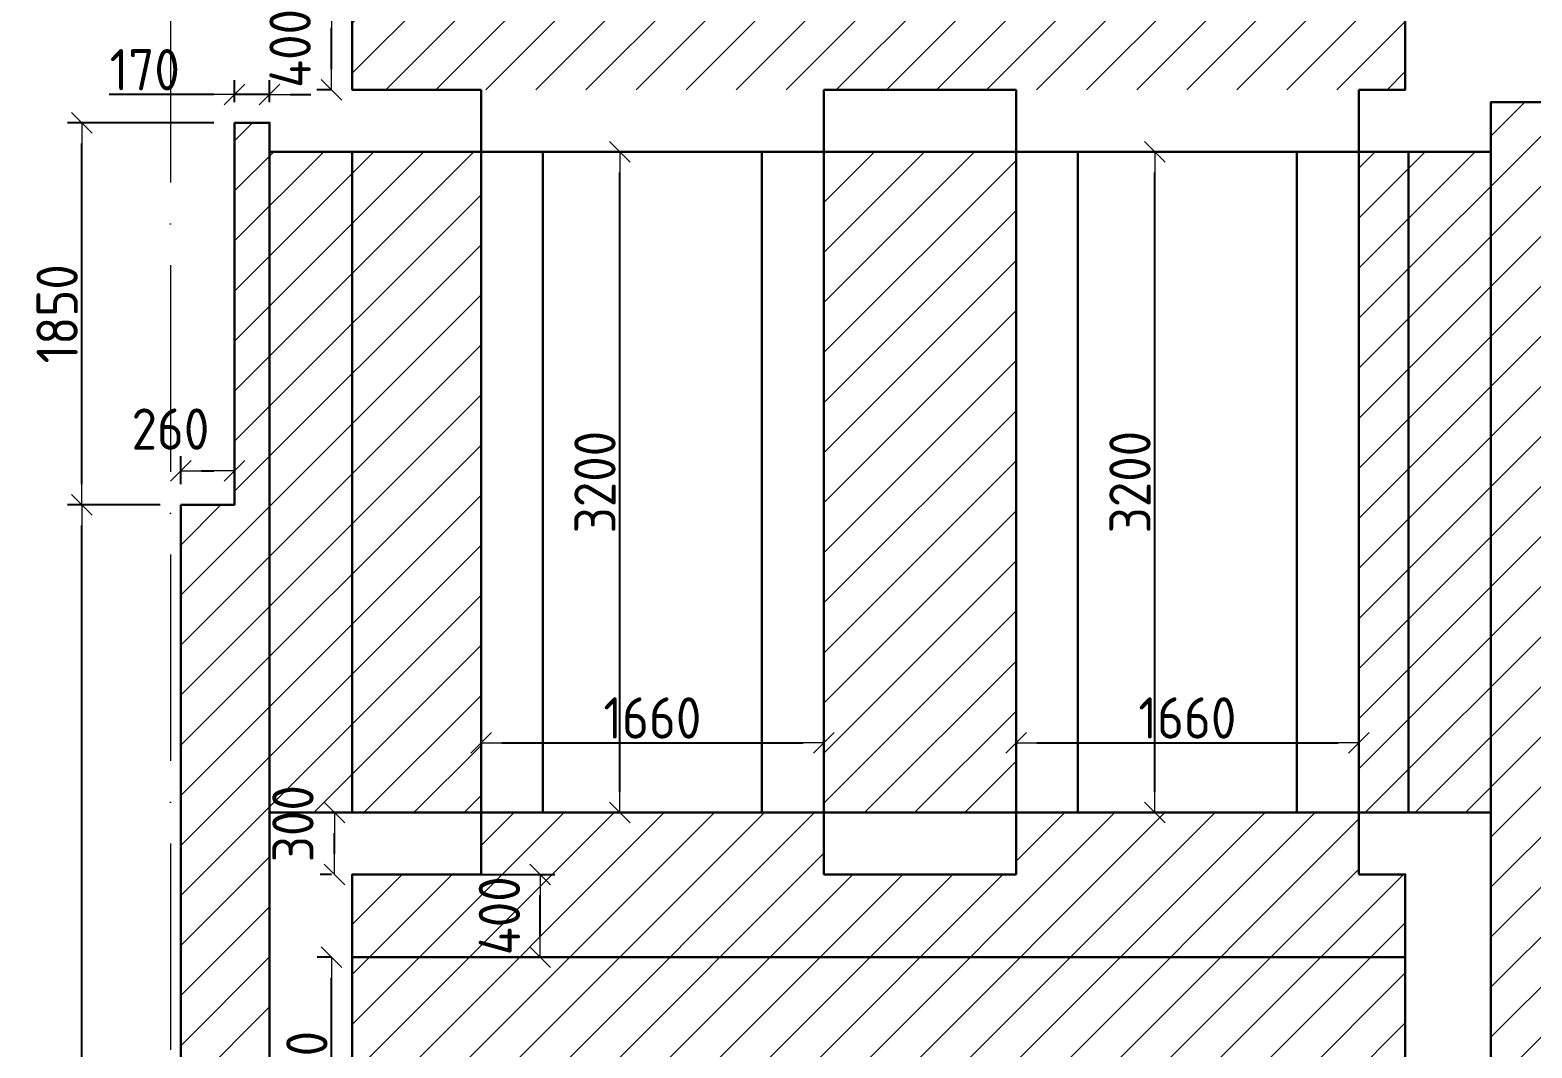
# Model space of a CAD drawing. Header units: millimetres. Extents: x 209 to 1046824, y -248937 to 510758.
# Drawn here: x 165551 to 172824, y -154360 to -149431 of the extents above; entities that cross this region are included whole.
import ezdxf

# ---------------------------------------------------------------- set-up
doc = ezdxf.new("R2010")
doc.units = ezdxf.units.MM
doc.linetypes.add('50_200_ШТРИХ_1Т_ш5_п1_п1_', pattern=[1400, 1000, -200, 0, -200])
doc.layers.add('$AUDIT_BAD_LAYER1', color=7, linetype='Continuous')
doc.layers.add('Оси-3', color=7, linetype='50_200_ШТРИХ_1Т_ш5_п1_п1_', lineweight=9, true_color=0xaaaaaa)
doc.layers.add('Основные линии', color=7, linetype='Continuous', lineweight=30)
doc.layers.add('Размеры', color=7, linetype='Continuous', lineweight=15)
doc.styles.add('СПДС', font='isocpeur.ttf', dxfattribs={"width": 0.9})
doc.dimstyles.new('Размера А3', dxfattribs={"dimtxt": 200, "dimasz": 100, "dimexe": 70, "dimexo": 100, "dimgap": 20, "dimtad": 1, "dimdec": 0, "dimrnd": 10, "dimzin": 0, "dimdsep": 46, "dimtxsty": 'СПДС', "dimblk": 'ARROWHEAD_6', "dimcen": 1, "dimclrd": 256, "dimclre": 256, "dimclrt": 256, "dimazin": 0, "dimtfac": 1, "dimtdec": 0, "dimtmove": 2, "dimatfit": 3, "dimfxl": 1, "dimtolj": 1, "dimtzin": 0, "dimarcsym": 0})

# ---------------------------------------------------------------- blocks, each defined once
blk = doc.blocks.new('ARROWHEAD_6')
at = {"color": 0, "linetype": 'Continuous'}
for p, q in [((0, 0), (-1, 0)), ((-0.5, -0.5), (0.5, 0.5))]:
    blk.add_line(p, q, dxfattribs=at)
blk = doc.blocks.new('*D2011')
at = {"layer": 'Defpoints', "color": 0, "lineweight": 30, "transparency": 16777216}
for p in [(169394.7, -152882.5), (167734.7, -152908.1), (169394.7, -152908.1)]:
    blk.add_point(p, dxfattribs=at)
at = {"layer": 'Размеры', "lineweight": -2, "transparency": 16777216}
for p, q in [((167734.7, -152808.1), (167734.7, -152812.5)), ((169394.7, -152808.1), (169394.7, -152812.5)), ((167834.7, -152882.5), (169294.7, -152882.5))]:
    blk.add_line(p, q, dxfattribs=at)
at = {"layer": 'Размеры', "lineweight": -2, "transparency": 16777216, "xscale": 100, "yscale": 100, "zscale": 100, "rotation": 180}
blk.add_blockref('ARROWHEAD_6', (167734.7, -152882.5), dxfattribs=at)
at = {"layer": 'Размеры', "lineweight": -2, "transparency": 16777216, "xscale": 100, "yscale": 100, "zscale": 100}
blk.add_blockref('ARROWHEAD_6', (169394.7, -152882.5), dxfattribs=at)
at = {"layer": 'Размеры', "lineweight": 15, "transparency": 16777216, "insert": (168564.7, -152762.5), "char_height": 200, "attachment_point": 5, "style": 'СПДС'}
blk.add_mtext('\\A1;1660', dxfattribs=at)
blk = doc.blocks.new('*D2012')
at = {"layer": 'Defpoints', "color": 0, "lineweight": 30, "transparency": 16777216}
for p in [(168208.2, -150020.2), (168406.6, -150020.2), (168208.2, -153220.2)]:
    blk.add_point(p, dxfattribs=at)
at = {"layer": 'Размеры', "lineweight": -2, "transparency": 16777216}
for p, q in [((168308.2, -150020.2), (168476.6, -150020.2)), ((168406.6, -153120.2), (168406.6, -150120.2)), ((168308.2, -153220.2), (168476.6, -153220.2))]:
    blk.add_line(p, q, dxfattribs=at)
at = {"layer": 'Размеры', "lineweight": -2, "transparency": 16777216, "xscale": 100, "yscale": 100, "zscale": 100}
for p, rotation in [((168406.6, -150020.2), 90), ((168406.6, -153220.2), 270)]:
    blk.add_blockref('ARROWHEAD_6', p, dxfattribs=dict(at, rotation=rotation))
at = {"layer": 'Размеры', "lineweight": 15, "transparency": 16777216, "insert": (168286.6, -151620.2), "char_height": 200, "attachment_point": 5, "rotation": 90, "style": 'СПДС'}
blk.add_mtext('\\A1;3200', dxfattribs=at)
blk = doc.blocks.new('*D2013')
at = {"layer": 'Defpoints', "color": 0, "lineweight": 30, "transparency": 16777216}
for p in [(171985.7, -152882.5), (170325.7, -152908.1), (171985.7, -152908.1)]:
    blk.add_point(p, dxfattribs=at)
at = {"layer": 'Размеры', "lineweight": -2, "transparency": 16777216}
for p, q in [((170325.7, -152808.1), (170325.7, -152812.5)), ((171985.7, -152808.1), (171985.7, -152812.5)), ((170425.7, -152882.5), (171885.7, -152882.5))]:
    blk.add_line(p, q, dxfattribs=at)
at = {"layer": 'Размеры', "lineweight": -2, "transparency": 16777216, "xscale": 100, "yscale": 100, "zscale": 100, "rotation": 180}
blk.add_blockref('ARROWHEAD_6', (170325.7, -152882.5), dxfattribs=at)
at = {"layer": 'Размеры', "lineweight": -2, "transparency": 16777216, "xscale": 100, "yscale": 100, "zscale": 100}
blk.add_blockref('ARROWHEAD_6', (171985.7, -152882.5), dxfattribs=at)
at = {"layer": 'Размеры', "lineweight": 15, "transparency": 16777216, "insert": (171155.7, -152762.5), "char_height": 200, "attachment_point": 5, "style": 'СПДС'}
blk.add_mtext('\\A1;1660', dxfattribs=at)
blk = doc.blocks.new('*D2014')
at = {"layer": 'Defpoints', "color": 0, "lineweight": 30, "transparency": 16777216}
for p in [(170732.9, -150020.2), (170997.6, -150020.2), (170799.2, -153220.2)]:
    blk.add_point(p, dxfattribs=at)
at = {"layer": 'Размеры', "lineweight": -2, "transparency": 16777216}
for p, q in [((170832.9, -150020.2), (171067.6, -150020.2)), ((170997.6, -153120.2), (170997.6, -150120.2)), ((170899.2, -153220.2), (171067.6, -153220.2))]:
    blk.add_line(p, q, dxfattribs=at)
at = {"layer": 'Размеры', "lineweight": -2, "transparency": 16777216, "xscale": 100, "yscale": 100, "zscale": 100}
for p, rotation in [((170997.6, -150020.2), 90), ((170997.6, -153220.2), 270)]:
    blk.add_blockref('ARROWHEAD_6', p, dxfattribs=dict(at, rotation=rotation))
at = {"layer": 'Размеры', "lineweight": 15, "transparency": 16777216, "insert": (170877.6, -151620.2), "char_height": 200, "attachment_point": 5, "rotation": 90, "style": 'СПДС'}
blk.add_mtext('\\A1;3200', dxfattribs=at)
blk = doc.blocks.new('*D2092')
at = {"layer": 'Defpoints', "color": 0, "lineweight": 30, "transparency": 16777216}
for p in [(165801.9, -151730.2), (166280.7, -151730.2), (166230.7, -159010.2)]:
    blk.add_point(p, dxfattribs=at)
at = {"layer": 'Размеры', "lineweight": -2, "transparency": 16777216}
for p, q in [((166180.7, -151730.2), (165731.9, -151730.2)), ((165801.9, -158910.2), (165801.9, -151830.2)), ((166130.7, -159010.2), (165731.9, -159010.2))]:
    blk.add_line(p, q, dxfattribs=at)
at = {"layer": 'Размеры', "lineweight": -2, "transparency": 16777216, "xscale": 100, "yscale": 100, "zscale": 100}
for p, rotation in [((165801.9, -151730.2), 90), ((165801.9, -159010.2), 270)]:
    blk.add_blockref('ARROWHEAD_6', p, dxfattribs=dict(at, rotation=rotation))
at = {"layer": 'Размеры', "lineweight": 15, "transparency": 16777216, "insert": (165681.9, -155370.2), "char_height": 200, "attachment_point": 5, "rotation": 90, "style": 'СПДС'}
blk.add_mtext('\\A1;7280', dxfattribs=at)
blk = doc.blocks.new('*D2093')
at = {"layer": 'Defpoints', "color": 0, "lineweight": 30, "transparency": 16777216}
for p in [(165801.9, -149880.2), (166540.7, -149880.2), (166280.7, -151730.2)]:
    blk.add_point(p, dxfattribs=at)
at = {"layer": 'Размеры', "lineweight": -2, "transparency": 16777216}
for p, q in [((166440.7, -149880.2), (165731.9, -149880.2)), ((165801.9, -151630.2), (165801.9, -149980.2)), ((166180.7, -151730.2), (165731.9, -151730.2))]:
    blk.add_line(p, q, dxfattribs=at)
at = {"layer": 'Размеры', "lineweight": -2, "transparency": 16777216, "xscale": 100, "yscale": 100, "zscale": 100}
for p, rotation in [((165801.9, -149880.2), 90), ((165801.9, -151730.2), 270)]:
    blk.add_blockref('ARROWHEAD_6', p, dxfattribs=dict(at, rotation=rotation))
at = {"layer": 'Размеры', "lineweight": 15, "transparency": 16777216, "insert": (165681.9, -150805.2), "char_height": 200, "attachment_point": 5, "rotation": 90, "style": 'СПДС'}
blk.add_mtext('\\A1;1850', dxfattribs=at)
blk = doc.blocks.new('*D2094')
at = {"layer": 'Defpoints', "color": 0, "lineweight": 30, "transparency": 16777216}
for p in [(166540.7, -151565.2), (166280.7, -151730.2), (166540.7, -151730.2)]:
    blk.add_point(p, dxfattribs=at)
at = {"layer": 'Размеры', "lineweight": -2, "transparency": 16777216}
for p, q in [((166280.7, -151630.2), (166280.7, -151495.2)), ((166540.7, -151630.2), (166540.7, -151495.2)), ((166380.7, -151565.2), (166440.7, -151565.2))]:
    blk.add_line(p, q, dxfattribs=at)
at = {"layer": 'Размеры', "lineweight": -2, "transparency": 16777216, "xscale": 100, "yscale": 100, "zscale": 100, "rotation": 180}
blk.add_blockref('ARROWHEAD_6', (166280.7, -151565.2), dxfattribs=at)
at = {"layer": 'Размеры', "lineweight": -2, "transparency": 16777216, "xscale": 100, "yscale": 100, "zscale": 100}
blk.add_blockref('ARROWHEAD_6', (166540.7, -151565.2), dxfattribs=at)
at = {"layer": 'Размеры', "lineweight": 15, "transparency": 16777216, "insert": (166230.7, -151363.5), "char_height": 200, "attachment_point": 5, "style": 'СПДС'}
blk.add_mtext('\\A1;260', dxfattribs=at)
blk = doc.blocks.new('*D2095')
at = {"layer": 'Defpoints', "color": 0, "lineweight": 30, "transparency": 16777216}
for p in [(166710.7, -149743.2), (166540.7, -149880.2), (166710.7, -149880.2)]:
    blk.add_point(p, dxfattribs=at)
at = {"layer": 'Размеры', "lineweight": -2, "transparency": 16777216}
for p, q in [((166540.7, -149780.2), (166540.7, -149673.2)), ((166710.7, -149780.2), (166710.7, -149673.2)), ((166440.7, -149743.2), (165933.4, -149743.2)), ((166710.7, -149743.2), (166540.7, -149743.2)), ((166810.7, -149743.2), (166910.7, -149743.2))]:
    blk.add_line(p, q, dxfattribs=at)
at = {"layer": 'Размеры', "lineweight": -2, "transparency": 16777216, "xscale": 100, "yscale": 100, "zscale": 100}
blk.add_blockref('ARROWHEAD_6', (166540.7, -149743.2), dxfattribs=at)
at = {"layer": 'Размеры', "lineweight": -2, "transparency": 16777216, "xscale": 100, "yscale": 100, "zscale": 100, "rotation": 180}
blk.add_blockref('ARROWHEAD_6', (166710.7, -149743.2), dxfattribs=at)
at = {"layer": 'Размеры', "lineweight": 15, "transparency": 16777216, "insert": (166106.4, -149623.2), "char_height": 200, "attachment_point": 5, "style": 'СПДС'}
blk.add_mtext('\\A1;170', dxfattribs=at)
blk = doc.blocks.new('*D2108')
at = {"layer": 'Defpoints', "color": 0, "lineweight": 30, "transparency": 16777216}
for p in [(167009.9, -149320.2), (167110.7, -149320.2), (167110.7, -149720.2)]:
    blk.add_point(p, dxfattribs=at)
at = {"layer": 'Размеры', "lineweight": -2, "transparency": 16777216}
for p, q in [((167010.7, -149320.2), (166939.9, -149320.2)), ((167009.9, -149620.2), (167009.9, -149420.2)), ((167010.7, -149720.2), (166939.9, -149720.2))]:
    blk.add_line(p, q, dxfattribs=at)
at = {"layer": 'Размеры', "lineweight": -2, "transparency": 16777216, "xscale": 100, "yscale": 100, "zscale": 100}
for p, rotation in [((167009.9, -149320.2), 90), ((167009.9, -149720.2), 270)]:
    blk.add_blockref('ARROWHEAD_6', p, dxfattribs=dict(at, rotation=rotation))
at = {"layer": 'Размеры', "lineweight": 15, "transparency": 16777216, "insert": (166809.9, -149520.2), "char_height": 200, "attachment_point": 5, "rotation": 90, "style": 'СПДС'}
blk.add_mtext('\\A1;400', dxfattribs=at)
blk = doc.blocks.new('*D2110')
at = {"layer": 'Defpoints', "color": 0, "lineweight": 30, "transparency": 16777216}
for p in [(167011.3, -153920.2), (167110.7, -153920.2), (167110.7, -155070.2)]:
    blk.add_point(p, dxfattribs=at)
at = {"layer": 'Размеры', "lineweight": -2, "transparency": 16777216}
for p, q in [((167010.7, -153920.2), (166941.3, -153920.2)), ((167011.3, -154970.2), (167011.3, -154020.2)), ((167010.7, -155070.2), (166941.3, -155070.2))]:
    blk.add_line(p, q, dxfattribs=at)
at = {"layer": 'Размеры', "lineweight": -2, "transparency": 16777216, "xscale": 100, "yscale": 100, "zscale": 100}
for p, rotation in [((167011.3, -153920.2), 90), ((167011.3, -155070.2), 270)]:
    blk.add_blockref('ARROWHEAD_6', p, dxfattribs=dict(at, rotation=rotation))
at = {"layer": 'Размеры', "lineweight": 15, "transparency": 16777216, "insert": (166891.3, -154495.2), "char_height": 200, "attachment_point": 5, "rotation": 90, "style": 'СПДС'}
blk.add_mtext('\\A1;1150', dxfattribs=at)
blk = doc.blocks.new('*D2112')
at = {"layer": 'Defpoints', "color": 0, "lineweight": 30, "transparency": 16777216}
for p in [(167025.7, -153220.2), (167110.7, -153220.2), (167110.7, -153520.2)]:
    blk.add_point(p, dxfattribs=at)
at = {"layer": 'Размеры', "lineweight": -2, "transparency": 16777216}
for p, q in [((167010.7, -153220.2), (166955.7, -153220.2)), ((167025.7, -153420.2), (167025.7, -153320.2)), ((167010.7, -153520.2), (166955.7, -153520.2))]:
    blk.add_line(p, q, dxfattribs=at)
at = {"layer": 'Размеры', "lineweight": -2, "transparency": 16777216, "xscale": 100, "yscale": 100, "zscale": 100}
for p, rotation in [((167025.7, -153220.2), 90), ((167025.7, -153520.2), 270)]:
    blk.add_blockref('ARROWHEAD_6', p, dxfattribs=dict(at, rotation=rotation))
at = {"layer": 'Размеры', "lineweight": 15, "transparency": 16777216, "insert": (166823.9, -153274.2), "char_height": 200, "attachment_point": 5, "rotation": 90, "style": 'СПДС'}
blk.add_mtext('\\A1;300', dxfattribs=at)
blk = doc.blocks.new('*D2113')
at = {"layer": 'Defpoints', "color": 0, "lineweight": 30, "transparency": 16777216}
for p in [(167110.7, -153520.2), (168021.9, -153520.2), (167110.7, -153920.2)]:
    blk.add_point(p, dxfattribs=at)
at = {"layer": 'Размеры', "lineweight": -2, "transparency": 16777216}
for p, q in [((167210.7, -153520.2), (168091.9, -153520.2)), ((168021.9, -153820.2), (168021.9, -153620.2)), ((167210.7, -153920.2), (168091.9, -153920.2))]:
    blk.add_line(p, q, dxfattribs=at)
at = {"layer": 'Размеры', "lineweight": -2, "transparency": 16777216, "xscale": 100, "yscale": 100, "zscale": 100}
for p, rotation in [((168021.9, -153520.2), 90), ((168021.9, -153920.2), 270)]:
    blk.add_blockref('ARROWHEAD_6', p, dxfattribs=dict(at, rotation=rotation))
at = {"layer": 'Размеры', "lineweight": 15, "transparency": 16777216, "insert": (167823.6, -153720.2), "char_height": 200, "attachment_point": 5, "rotation": 90, "style": 'СПДС'}
blk.add_mtext('\\A1;400', dxfattribs=at)

msp = doc.modelspace()

# ---------------------------------------------------------------- hatches: boundary and pattern name
at = {"layer": '$AUDIT_BAD_LAYER1', "lineweight": 15, "transparency": 33554559}
h = msp.add_hatch(dxfattribs=at)
h.set_pattern_fill('ANSI31', color=3, scale=54)
h.set_pattern_definition([(45, (0, -158177.41), (-121.23346, 121.23346), [])])
h.paths.add_polyline_path([(172210.7, -147680.2), (167110.7, -147680.2), (167110.7, -149320.2), (172210.7, -149320.2)])
h.paths.add_polyline_path([(179060.7, -147680.2), (173920.7, -147680.2), (173920.7, -149320.2), (179060.7, -149320.2)])
h.paths.add_polyline_path([(185860.7, -147680.2), (180720.7, -147680.2), (180720.7, -149320.2), (185860.7, -149320.2)])
h.paths.add_polyline_path([(192660.7, -147680.2), (187510.7, -147680.2), (187510.7, -149320.2), (192660.7, -149320.2)])
h.paths.add_polyline_path([(199550.7, -147680.2), (194310.7, -147680.2), (194310.7, -149320.2), (199550.7, -149320.2)])
h.paths.add_polyline_path([(199550.7, -149320.2), (194310.7, -149320.2), (194310.7, -149720.2), (198910.7, -149720.2), (199550.7, -149720.2)])
h.paths.add_polyline_path([(192660.7, -149320.2), (187510.7, -149320.2), (187510.7, -149720.2), (192660.7, -149720.2)])
h.paths.add_polyline_path([(185860.7, -149320.2), (180720.7, -149320.2), (180720.7, -149720.2), (185860.7, -149720.2)])
h.paths.add_polyline_path([(179060.7, -149320.2), (173920.7, -149320.2), (173920.7, -149720.2), (179060.7, -149720.2)])
h.paths.add_polyline_path([(172210.7, -149320.2), (167110.7, -149320.2), (167110.7, -149720.2), (167734.7, -149720.2), (172210.7, -149720.2)])
h.paths.add_polyline_path([(166710.7, -149880.2), (166540.7, -149880.2), (166540.7, -151730.2), (166280.7, -151730.2), (166280.7, -159010.2), (166710.7, -159010.2), (166710.7, -155770.2)])
h.paths.add_polyline_path([(167110.7, -150020.2), (166710.7, -150020.2), (166710.7, -153220.2), (167110.7, -153220.2)])
h.paths.add_polyline_path([(167734.7, -150020.2), (167110.7, -150020.2), (167110.7, -153220.2), (167734.7, -153220.2)])
h.paths.add_polyline_path([(170325.7, -150020.2), (169394.7, -150020.2), (169394.7, -153220.2), (170325.7, -153220.2)])
h.paths.add_polyline_path([(172210.7, -153520.2), (171985.7, -153520.2), (171985.7, -153220.2), (170325.7, -153220.2), (170325.7, -153520.2), (169394.7, -153520.2), (169394.7, -153220.2), (167734.7, -153220.2), (167734.7, -153520.2), (167110.7, -153520.2), (167110.7, -153920.2), (172210.7, -153920.2)])
h.paths.add_polyline_path([(172210.7, -153920.2), (167110.7, -153920.2), (167110.7, -155070.2), (172210.7, -155070.2)])
h.paths.add_polyline_path([(179060.7, -153520.2), (178730.7, -153520.2), (178730.7, -153220.2), (178430.7, -153220.2), (177070.7, -153220.2), (177070.7, -153520.2), (176040.7, -153520.2), (176040.7, -153220.2), (175740.7, -153220.2), (174380.7, -153220.2), (174380.7, -153520.2), (173920.7, -153520.2), (173920.7, -153920.2), (179060.7, -153920.2)])
h.paths.add_polyline_path([(179060.7, -153920.2), (173920.7, -153920.2), (173920.7, -155070.2), (179060.7, -155070.2)])
h.paths.add_polyline_path([(179060.7, -155070.2), (173920.7, -155070.2), (173920.7, -155470.2), (174380.7, -155470.2), (174380.7, -155770.2), (176040.7, -155770.2), (176040.7, -155470.2), (177070.7, -155470.2), (177070.7, -155770.2), (178730.7, -155770.2), (178730.7, -155470.2), (179060.7, -155470.2)])
h.paths.add_polyline_path([(173505.7, -151420.2), (173505.7, -150020.2), (173505.7, -149780.2), (172625.7, -149780.2), (172625.7, -151420.2), (172625.7, -153220.2), (172625.7, -154620.2), (172630.7, -154620.2), (172630.7, -155770.2), (172630.7, -159010.2), (173510.7, -159010.2), (173510.7, -155770.2), (173510.7, -154620.2), (173505.7, -154620.2)])
h.paths.add_polyline_path([(180320.7, -149780.2), (179460.7, -149780.2), (179460.7, -154620.2), (179460.7, -155770.2), (179460.7, -159010.2), (180320.7, -159010.2), (180320.7, -155770.2), (180320.7, -154620.2)])
h.paths.add_polyline_path([(185860.7, -153520.2), (185410.7, -153520.2), (185410.7, -153220.2), (183750.7, -153220.2), (183750.7, -153520.2), (182720.7, -153520.2), (182720.7, -153220.2), (181060.7, -153220.2), (181060.7, -153520.2), (180720.7, -153520.2), (180720.7, -153920.2), (185860.7, -153920.2)])
h.paths.add_polyline_path([(185860.7, -153920.2), (180720.7, -153920.2), (180720.7, -155070.2), (185860.7, -155070.2)])
h.paths.add_polyline_path([(185860.7, -155070.2), (180720.7, -155070.2), (180720.7, -155470.2), (181060.7, -155470.2), (181060.7, -155770.2), (182720.7, -155770.2), (182720.7, -155470.2), (183750.7, -155470.2), (183750.7, -155770.2), (185410.7, -155770.2), (185410.7, -155470.2), (185860.7, -155470.2)])
h.paths.add_polyline_path([(187110.7, -149780.2), (186260.7, -149780.2), (186260.7, -154620.2), (186260.7, -155770.2), (186260.7, -159010.2), (187110.7, -159010.2), (187110.7, -155770.2), (187110.7, -154620.2)])
h.paths.add_polyline_path([(193910.7, -149780.2), (193060.7, -149780.2), (193060.7, -154620.2), (193060.7, -155770.2), (193060.7, -159010.2), (193910.7, -159010.2), (193910.7, -155770.2), (193910.7, -154620.2)])
h.paths.add_polyline_path([(192660.7, -153520.2), (192100.7, -153520.2), (192100.7, -153220.2), (190440.7, -153220.2), (190440.7, -153520.2), (189390.7, -153520.2), (189390.7, -153220.2), (187730.7, -153220.2), (187730.7, -153520.2), (187510.7, -153520.2), (187510.7, -153920.2), (192660.7, -153920.2)])
h.paths.add_polyline_path([(192660.7, -153920.2), (187510.7, -153920.2), (187510.7, -155070.2), (192660.7, -155070.2)])
h.paths.add_polyline_path([(192660.7, -155070.2), (187510.7, -155070.2), (187510.7, -155470.2), (187730.7, -155470.2), (187730.7, -155770.2), (189390.7, -155770.2), (189390.7, -155470.2), (190440.7, -155470.2), (190440.7, -155770.2), (192100.7, -155770.2), (192100.7, -155470.2), (192660.7, -155470.2)])
h.paths.add_polyline_path([(199550.7, -153520.2), (198910.7, -153520.2), (198910.7, -153220.2), (197250.7, -153220.2), (197250.7, -153520.2), (196075.1, -153520.2), (196075.1, -153220.2), (194415.1, -153220.2), (194415.1, -153520.2), (194310.7, -153520.2), (194310.7, -153920.2), (199550.7, -153920.2)])
h.paths.add_polyline_path([(199550.7, -153920.2), (194310.7, -153920.2), (194310.7, -155070.2), (199550.7, -155070.2)])
h.paths.add_polyline_path([(199550.7, -155070.2), (194310.7, -155070.2), (194310.7, -155470.2), (194415.1, -155470.2), (194415.1, -155770.2), (196075.1, -155770.2), (196075.1, -155470.2), (197250.7, -155470.2), (197250.7, -155770.2), (198910.7, -155770.2), (198910.7, -155470.2), (199550.7, -155470.2)])
h.paths.add_polyline_path([(200380.7, -151730.2), (200072.9, -151730.2), (200072.9, -149880.2), (199950.7, -149880.2), (199950.7, -159010.2), (200380.7, -159010.2)])
h.paths.add_polyline_path([(199550.7, -150020.2), (198910.7, -150020.2), (198910.7, -153220.2), (199550.7, -153220.2)])
h.paths.add_polyline_path([(199950.7, -150020.2), (199550.7, -150020.2), (199550.7, -153220.2), (199950.7, -153220.2)])
h.paths.add_polyline_path([(199550.7, -155770.2), (198910.7, -155770.2), (198910.7, -158410.2), (198610.7, -158410.2), (197250.7, -158410.2), (197250.7, -155770.2), (196075.1, -155770.2), (196075.1, -158410.2), (195775.1, -158410.2), (194415.1, -158410.2), (194415.1, -155770.2), (194310.7, -155770.2), (194310.7, -159010.2), (199550.7, -159010.2)])
h.paths.add_polyline_path([(190440.7, -155770.2), (189390.7, -155770.2), (189390.7, -158410.2), (189090.7, -158410.2), (187730.7, -158410.2), (187730.7, -155770.2), (187510.7, -155770.2), (187510.7, -159010.2), (192660.7, -159010.2), (192660.7, -155770.2), (192100.7, -155770.2), (192100.7, -158410.2), (190440.7, -158410.2)])
h.paths.add_polyline_path([(183750.7, -155770.2), (182720.7, -155770.2), (182720.7, -158410.2), (182420.7, -158410.2), (181060.7, -158410.2), (181060.7, -155770.2), (180720.7, -155770.2), (180720.7, -159010.2), (185860.7, -159010.2), (185860.7, -155770.2), (185410.7, -155770.2), (185410.7, -158410.2), (185110.7, -158410.2), (183750.7, -158410.2)])
h.paths.add_polyline_path([(177070.7, -155770.2), (176040.7, -155770.2), (176040.7, -158410.2), (175740.7, -158410.2), (174380.7, -158410.2), (174380.7, -155770.2), (173920.7, -155770.2), (173920.7, -159010.2), (179060.7, -159010.2), (179060.7, -155770.2), (178730.7, -155770.2), (178730.7, -158410.2), (177070.7, -158410.2)])
h.paths.add_polyline_path([(172210.7, -155770.2), (171985.7, -155770.2), (171985.7, -158410.2), (171685.7, -158410.2), (170325.7, -158410.2), (170325.7, -155770.2), (169394.7, -155770.2), (169394.7, -158410.2), (169094.7, -158410.2), (167734.7, -158410.2), (167734.7, -155770.2), (167110.7, -155770.2), (167110.7, -159010.2), (172210.7, -159010.2)])
h.paths.add_polyline_path([(167110.7, -155770.2), (166710.7, -155770.2), (166710.7, -159010.2), (167110.7, -159010.2)])
h.paths.add_polyline_path([(172630.7, -155770.2), (172210.7, -155770.2), (172210.7, -159010.2), (172630.7, -159010.2)])
h.paths.add_polyline_path([(173920.7, -155770.2), (173510.7, -155770.2), (173510.7, -159010.2), (173920.7, -159010.2)])
h.paths.add_polyline_path([(179460.7, -155770.2), (179060.7, -155770.2), (179060.7, -159010.2), (179460.7, -159010.2)])
h.paths.add_polyline_path([(180720.7, -155770.2), (180320.7, -155770.2), (180320.7, -159010.2), (180720.7, -159010.2)])
h.paths.add_polyline_path([(186260.7, -155770.2), (185860.7, -155770.2), (185860.7, -159010.2), (186260.7, -159010.2)])
h.paths.add_polyline_path([(187510.7, -155770.2), (187110.7, -155770.2), (187110.7, -159010.2), (187510.7, -159010.2)])
h.paths.add_polyline_path([(193060.7, -155770.2), (192660.7, -155770.2), (192660.7, -159010.2), (193060.7, -159010.2)])
h.paths.add_polyline_path([(194310.7, -155770.2), (193910.7, -155770.2), (193910.7, -159010.2), (194310.7, -159010.2)])
h.paths.add_polyline_path([(199950.7, -155770.2), (199550.7, -155770.2), (199550.7, -159010.2), (199950.7, -159010.2)])
h.paths.add_polyline_path([(173905.7, -150020.2), (173505.7, -150020.2), (173505.7, -153220.2), (173905.7, -153220.2)])
h.paths.add_polyline_path([(174380.7, -150020.2), (173905.7, -150020.2), (173905.7, -153220.2), (174380.7, -153220.2)])
h.paths.add_polyline_path([(177070.7, -150020.2), (176040.7, -150020.2), (176040.7, -153220.2), (177070.7, -153220.2)])
h.paths.add_polyline_path([(183750.7, -150020.2), (182720.7, -150020.2), (182720.7, -153220.2), (183750.7, -153220.2)])
h.paths.add_polyline_path([(190440.7, -150020.2), (189390.7, -150020.2), (189390.7, -153220.2), (190440.7, -153220.2)])
h.paths.add_polyline_path([(197250.7, -150020.2), (196075.1, -150020.2), (196075.1, -153220.2), (197250.7, -153220.2)])
h.paths.add_polyline_path([(194310.7, -150020.2), (193910.7, -150020.2), (193910.7, -153220.2), (194310.7, -153220.2)])
h.paths.add_polyline_path([(194415.1, -150020.2), (194310.7, -150020.2), (194310.7, -153220.2), (194415.1, -153220.2)])
h.paths.add_polyline_path([(192660.7, -150020.2), (192100.7, -150020.2), (192100.7, -153220.2), (192660.7, -153220.2)])
h.paths.add_polyline_path([(193060.7, -150020.2), (192660.7, -150020.2), (192660.7, -153220.2), (193060.7, -153220.2)])
h.paths.add_polyline_path([(187510.7, -150022.4), (187110.7, -150022.4), (187110.7, -153222.4), (187510.7, -153222.4)])
h.paths.add_polyline_path([(187730.7, -150022.4), (187510.7, -150022.4), (187510.7, -153220.2), (187730.7, -153220.2)])
h.paths.add_polyline_path([(185860.7, -150020.2), (185410.7, -150020.2), (185410.7, -153222.4), (185860.7, -153222.4)])
h.paths.add_polyline_path([(186260.7, -150022.4), (185860.7, -150022.4), (185860.7, -153222.4), (186260.7, -153222.4)])
h.paths.add_polyline_path([(180720.7, -150020.2), (180320.7, -150020.2), (180320.7, -153220.2), (180720.7, -153220.2)])
h.paths.add_polyline_path([(181060.7, -150020.2), (180720.7, -150020.2), (180720.7, -153220.2), (181060.7, -153220.2)])
h.paths.add_polyline_path([(179060.7, -150020.2), (178730.7, -150020.2), (178730.7, -153220.2), (179060.7, -153220.2)])
h.paths.add_polyline_path([(179460.7, -150020.2), (179060.7, -150020.2), (179060.7, -153220.2), (179460.7, -153220.2)])
h.paths.add_polyline_path([(167111.3, -155070.2), (172210.7, -155070.2), (172210.7, -155470.2), (167111.3, -155470.2)])
h.paths.add_polyline_path([(167734.7, -155770.2), (169394.7, -155770.2), (169394.7, -155470.2), (167734.7, -155470.2)])
h.paths.add_polyline_path([(170325.7, -155470.2), (171985.7, -155470.2), (171985.7, -155770.2), (170325.7, -155770.2)])
h.paths.add_polyline_path([(171985.7, -150020.2), (172625.7, -150020.2), (172625.7, -153220.2), (171985.7, -153220.2)])

# ---------------------------------------------------------------- linework, layer by layer
at = {"layer": 'Оси-3'}
msp.add_line((166230.7, -143569.5), (166230.7, -159724.1), dxfattribs=at)
at = {"layer": 'Основные линии'}
for p, q in [((167734.7, -153220.2), (167734.7, -150020.2)), ((167734.7, -150020.2), (167734.7, -153220.2)), ((168034.7, -153220.2), (168034.7, -150020.2)), ((169094.7, -150020.2), (169094.7, -153220.2)), ((169394.7, -150020.2), (169394.7, -153220.2)), ((169394.7, -153220.2), (169394.7, -150020.2)), ((170325.7, -153220.2), (170325.7, -150020.2)), ((170325.7, -150020.2), (170325.7, -153220.2)), ((170625.7, -153220.2), (170625.7, -150020.2)), ((171685.7, -150020.2), (171685.7, -153220.2)), ((171985.7, -150020.2), (171985.7, -153220.2)), ((171985.7, -153220.2), (171985.7, -150020.2)), ((169394.7, -153220.2), (167734.7, -153220.2)), ((167734.7, -153220.2), (168034.7, -153220.2)), ((169094.7, -153220.2), (169394.7, -153220.2)), ((171985.7, -153220.2), (170325.7, -153220.2)), ((170325.7, -153220.2), (170625.7, -153220.2)), ((171685.7, -153220.2), (171985.7, -153220.2))]:
    msp.add_line(p, q, dxfattribs=at)
for points in [[(171985.7, -149720.2), (172210.7, -149720.2), (172210.7, -149320.2), (167110.7, -149320.2), (167110.7, -149720.2), (167734.7, -149720.2)], [(167734.7, -149720.2), (167734.7, -150020.2), (169394.7, -150020.2), (169394.7, -149720.2)], [(169394.7, -149720.2), (170325.7, -149720.2)], [(170325.7, -149720.2), (170325.7, -150020.2), (171985.7, -150020.2), (171985.7, -149720.2)], [(172625.7, -151420.2), (172625.7, -149780.2), (173505.7, -149780.2), (173505.7, -151420.2)], [(166280.7, -151730.2), (166280.7, -159010.2), (166710.7, -159010.2), (166710.7, -149880.2), (166540.7, -149880.2)], [(166540.7, -149880.2), (166540.7, -151730.2), (166280.7, -151730.2)], [(172625.7, -151420.2), (172625.7, -154620.2), (172630.7, -154620.2)], [(167734.7, -153520.2), (167734.7, -153220.2), (169394.7, -153220.2), (169394.7, -153520.2)], [(170325.7, -153520.2), (170325.7, -153220.2), (171985.7, -153220.2), (171985.7, -153520.2)], [(171985.7, -153520.2), (172210.7, -153520.2), (172210.7, -153920.2), (167110.7, -153920.2), (167110.7, -153520.2), (167734.7, -153520.2)], [(169394.7, -153520.2), (170325.7, -153520.2)]]:
    msp.add_lwpolyline(points, dxfattribs=at)
for points in [[(167110.7, -153220.2), (166710.7, -153220.2), (166710.7, -150020.2), (167110.7, -150020.2)], [(167110.7, -150020.2), (167734.7, -150020.2), (167734.7, -153220.2), (167110.7, -153220.2)], [(169394.7, -150020.2), (170325.7, -150020.2), (170325.7, -153220.2), (169394.7, -153220.2)], [(171985.7, -150020.2), (172225.7, -150020.2), (172225.7, -153220.2), (171985.7, -153220.2)], [(172625.7, -153220.2), (172225.7, -153220.2), (172225.7, -150020.2), (172625.7, -150020.2)], [(167110.7, -155070.2), (172210.7, -155070.2), (172210.7, -153920.2), (167110.7, -153920.2)]]:
    msp.add_lwpolyline(points, close=True, dxfattribs=at)

# ---------------------------------------------------------------- dimensions: what is measured, and where the dimension line sits
at = {"layer": 'Размеры', "lineweight": 15}
for base, p1, p2, picture, middle in [((167009.9, -149320.2), (167110.7, -149720.2), (167110.7, -149320.2), '*D2108', (166809.9, -149520.2)), ((165801.9, -149880.2), (166280.7, -151730.2), (166540.7, -149880.2), '*D2093', (165681.9, -150805.2)), ((168406.6, -150020.2), (168208.2, -153220.2), (168208.2, -150020.2), '*D2012', (168286.6, -151620.2)), ((170997.6, -150020.2), (170799.2, -153220.2), (170732.9, -150020.2), '*D2014', (170877.6, -151620.2)), ((165801.9, -151730.2), (166230.7, -159010.2), (166280.7, -151730.2), '*D2092', (165681.9, -155370.2)), ((167011.3, -153920.2), (167110.7, -155070.2), (167110.7, -153920.2), '*D2110', (166891.3, -154495.2))]:
    dim = msp.add_linear_dim(base=base, p1=p1, p2=p2, angle=90, dimstyle='Размера А3', dxfattribs=at)
    dim.commit()
    dim.dimension.update_dxf_attribs({"geometry": picture, "text_midpoint": middle})
dim = msp.add_linear_dim(base=(166710.7, -149743.2), p1=(166540.7, -149880.2), p2=(166710.7, -149880.2), dimstyle='Размера А3', override={"dimtmove": 0}, dxfattribs=at)
dim.commit()
dim.dimension.update_dxf_attribs({"geometry": '*D2095', "text_midpoint": (166106.4, -149743.2), "dimtype": 160})
dim = msp.add_linear_dim(base=(166540.7, -151565.2), p1=(166280.7, -151730.2), p2=(166540.7, -151730.2), dimstyle='Размера А3', dxfattribs=at)
dim.commit()
dim.dimension.update_dxf_attribs({"geometry": '*D2094', "text_midpoint": (166230.7, -151363.5), "dimtype": 160})
for base, p1, p2, picture, middle in [((169394.7, -152882.5), (167734.7, -152908.1), (169394.7, -152908.1), '*D2011', (168564.7, -152762.5)), ((171985.7, -152882.5), (170325.7, -152908.1), (171985.7, -152908.1), '*D2013', (171155.7, -152762.5))]:
    dim = msp.add_linear_dim(base=base, p1=p1, p2=p2, dimstyle='Размера А3', dxfattribs=at)
    dim.commit()
    dim.dimension.update_dxf_attribs({"geometry": picture, "text_midpoint": middle})
for base, p1, p2, picture, middle in [((167025.7, -153220.2), (167110.7, -153520.2), (167110.7, -153220.2), '*D2112', (166823.9, -153274.2)), ((168021.9, -153520.2), (167110.7, -153920.2), (167110.7, -153520.2), '*D2113', (167823.6, -153720.2))]:
    dim = msp.add_linear_dim(base=base, p1=p1, p2=p2, angle=90, dimstyle='Размера А3', dxfattribs=at)
    dim.commit()
    dim.dimension.update_dxf_attribs({"geometry": picture, "text_midpoint": middle, "dimtype": 160})

doc.saveas('drawing.dxf')
